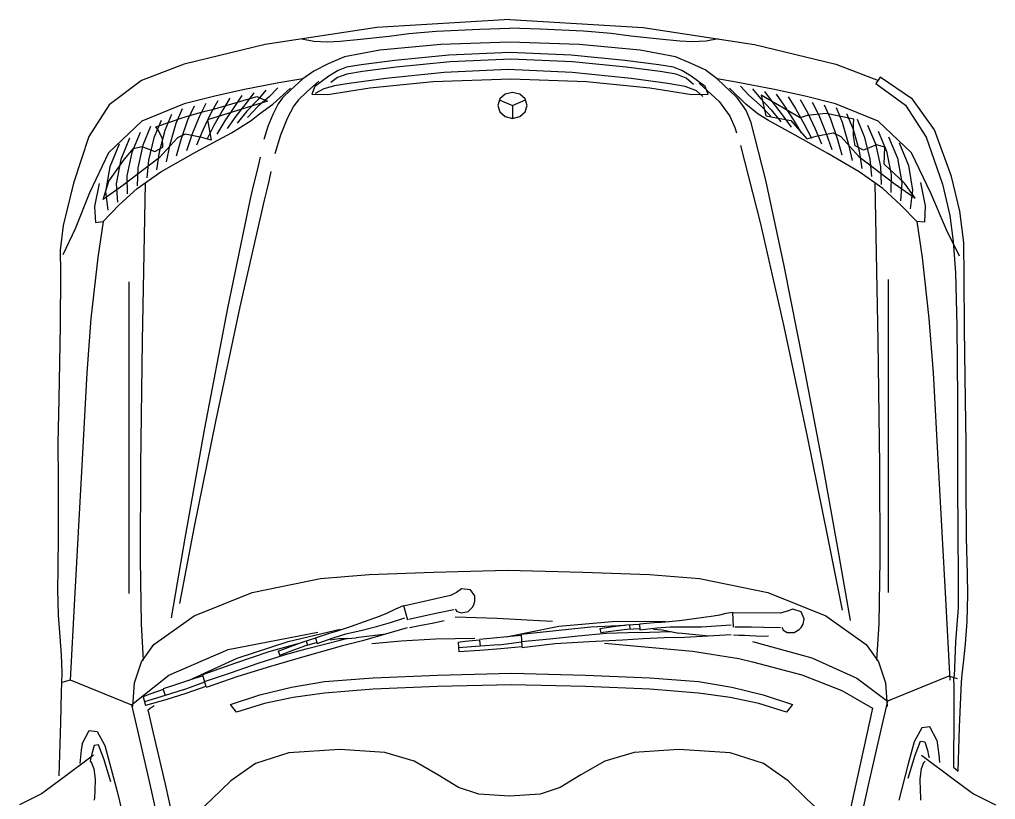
# Model space of a CAD drawing. Header units: millimetres. Extents: x 4156 to 4603, y 996 to 1078.
# Drawn here: x 4184.59 to 4186.777, y 1013.725 to 1015.474 of the extents above; entities that cross this region are included whole.
import ezdxf

# ---------------------------------------------------------------- set-up
doc = ezdxf.new("R2010")
doc.units = ezdxf.units.MM
doc.header["$LTSCALE"] = 20
doc.layers.add('-HIDRO', color=8, linetype='Continuous')

# ---------------------------------------------------------------- blocks, each defined once
blk = doc.blocks.new('Austin Mini dessus')
at = {"color": 8, "flags": 128}
for points in [[(1.0455, 3.8453), (1.0602, 3.8752)], [(1.0383, 3.8304), (1.0455, 3.8453)], [(1.0093, 3.792), (1.0326, 3.8229)], [(1.0326, 3.8229), (1.0383, 3.8304)], [(-0.2069, 3.765), (-0.1204, 3.7865)], [(-0.1204, 3.7865), (-0.0703, 3.7926)], [(-0.114, 3.7617), (-0.0609, 3.787)], [(-0.0703, 3.7926), (-0.0241, 3.7916)], [(-0.0241, 3.7916), (0.0842, 3.7922)], [(0.0842, 3.7922), (0.2332, 3.7952)], [(0.2332, 3.7952), (0.3237, 3.797)], [(0.3237, 3.797), (0.3971, 3.7966)], [(0.3971, 3.7966), (0.5088, 3.7962)], [(0.5088, 3.7962), (0.581, 3.797)], [(0.581, 3.797), (0.6212, 3.7976)], [(0.6212, 3.7976), (0.674, 3.7963)], [(0.674, 3.7963), (0.7177, 3.7934)], [(0.7177, 3.7934), (0.7547, 3.7905)], [(0.7547, 3.7905), (0.7913, 3.7892)], [(0.7913, 3.7892), (0.8117, 3.7899)], [(0.8107, 3.7898), (0.8054, 3.7722)], [(0.8117, 3.7899), (0.831, 3.7901)], [(0.831, 3.7901), (0.8924, 3.7915)], [(0.8924, 3.7915), (1.0016, 3.7949)], [(0.9589, 3.7245), (1.0093, 3.792)], [(-0.302, 3.7337), (-0.2069, 3.765)], [(-0.1874, 3.7324), (-0.114, 3.7617)], [(0.3684, 3.7483), (0.6405, 3.7634)], [(0.6405, 3.7634), (0.8064, 3.7721)], [(0.8054, 3.7722), (0.8566, 3.6469)], [(0.0688, 3.7297), (0.18, 3.7384)], [(0.18, 3.7384), (0.3684, 3.7483)], [(0.936, 3.7475), (0.9091, 3.7332)], [(0.936, 3.7475), (0.949, 3.7493)], [(0.949, 3.7493), (0.9623, 3.751)], [(0.9623, 3.751), (0.9758, 3.7525)], [(-0.3667, 3.6929), (-0.302, 3.7337)], [(-0.269, 3.694), (-0.1874, 3.7324)], [(-0.2065, 3.713), (-0.1595, 3.7223)], [(-0.1595, 3.7223), (-0.127, 3.7206)], [(-0.127, 3.7206), (-0.1288, 3.7047)], [(-0.0554, 3.7158), (0.0688, 3.7297)], [(0.9091, 3.7332), (0.9111, 3.717)], [(0.9383, 3.7145), (0.9395, 3.7228)], [(0.9395, 3.7228), (0.9564, 3.7282)], [(0.9564, 3.7282), (0.9673, 3.7309)], [(0.9673, 3.7309), (0.9712, 3.7316)], [(0.9712, 3.7316), (0.975, 3.7288)], [(0.975, 3.7288), (0.9869, 3.7238)], [(0.9869, 3.7238), (1.0083, 3.721)], [(1.0083, 3.721), (1.031, 3.7215)], [(1.031, 3.7215), (1.0455, 3.7223)], [(1.0455, 3.7223), (1.0506, 3.7228)], [(-0.24, 3.6915), (-0.1897, 3.6999)], [(-0.1734, 3.7051), (-0.2108, 3.6933)], [(-0.2018, 3.6646), (-0.1734, 3.7051)], [(-0.1897, 3.6999), (-0.152, 3.6952)], [(-0.1288, 3.7047), (-0.1629, 3.672)], [(-0.1288, 3.7047), (-0.0554, 3.7158)], [(0.9111, 3.717), (0.9395, 3.7016)], [(0.9665, 3.7034), (0.9383, 3.7145)], [(0.9395, 3.7016), (1.0331, 3.6766)], [(1.0136, 3.6893), (0.9665, 3.7034)], [(-0.4163, 3.6266), (-0.3667, 3.6929)], [(-0.3332, 3.6261), (-0.269, 3.694)], [(-0.2862, 3.6722), (-0.24, 3.6915)], [(-0.2108, 3.6933), (-0.2557, 3.6613)], [(-0.2983, 3.6509), (-0.2548, 3.669)], [(-0.2557, 3.6613), (-0.2776, 3.6432)], [(-0.2582, 3.5904), (-0.2018, 3.6646)], [(-0.2548, 3.669), (-0.2057, 3.6781)], [(-0.2057, 3.6781), (-0.1684, 3.6754)], [(-0.1629, 3.672), (-0.1958, 3.6357)], [(1.0331, 3.6766), (1.174, 3.6425)], [(-0.3103, 3.6295), (-0.2696, 3.6465)], [(-0.2776, 3.6432), (-0.2819, 3.6262)], [(-0.2696, 3.6465), (-0.2217, 3.6563)], [(-0.2217, 3.6563), (-0.1848, 3.6556)], [(0.6296, 3.652), (-0.0059, 3.652)], [(0.8118, 3.6411), (0.769, 3.6265)], [(0.8566, 3.6469), (0.7958, 3.5707)], [(0.8596, 3.6444), (0.8118, 3.6411)], [(0.8566, 3.6469), (0.909, 3.6348)], [(-0.4494, 3.54), (-0.4163, 3.6266)], [(-0.3686, 3.5396), (-0.3332, 3.6261)], [(-0.3224, 3.6082), (-0.2844, 3.624)], [(-0.2844, 3.624), (-0.2378, 3.6344)], [(-0.2819, 3.6262), (-0.2717, 3.5998)], [(-0.2378, 3.6344), (-0.2012, 3.6358)], [(-0.1958, 3.6357), (-0.2299, 3.5876)], [(-0.2069, 3.6195), (0.1144, 3.6255)], [(0.1144, 3.6255), (0.369, 3.6287)], [(0.369, 3.6287), (0.5603, 3.6292)], [(0.5603, 3.6292), (0.6914, 3.6273)], [(0.6914, 3.6273), (0.7656, 3.6231)], [(0.769, 3.6265), (0.7337, 3.6018)], [(0.835, 3.6098), (0.8402, 3.6233)], [(0.8372, 3.5784), (0.8502, 3.6203)], [(0.8402, 3.6233), (0.8582, 3.6183)], [(0.909, 3.6348), (1.0218, 3.609)], [(-0.3344, 3.5868), (-0.2992, 3.6015)], [(-0.2992, 3.6015), (-0.2538, 3.6126)], [(-0.2717, 3.5998), (-0.28, 3.5832)], [(-0.2538, 3.6126), (-0.2177, 3.6161)], [(0.7337, 3.6018), (0.675, 3.5196)], [(0.8299, 3.5961), (0.835, 3.6098)], [(0.8462, 3.577), (0.8582, 3.6183)], [(0.8604, 3.6051), (0.8577, 3.6008)], [(0.8634, 3.6093), (0.8604, 3.6051)], [(0.8666, 3.6133), (0.8634, 3.6093)], [(0.9143, 3.6021), (0.8666, 3.6133)], [(1.0183, 3.578), (0.9143, 3.6021)], [(1.0218, 3.609), (1.1282, 3.5852)], [(-0.3219, 3.5976), (-0.3417, 3.5395)], [(-0.3144, 3.5923), (-0.3219, 3.5976)], [(-0.2975, 3.5839), (-0.3144, 3.5923)], [(-0.3139, 3.579), (-0.2698, 3.5907)], [(-0.2994, 3.5535), (-0.2582, 3.5904)], [(-0.28, 3.5832), (-0.2975, 3.5839)], [(-0.2299, 3.5876), (-0.2701, 3.5169)], [(-0.2698, 3.5907), (-0.2341, 3.5963)], [(0.8151, 3.5556), (0.8242, 3.5824)], [(0.8252, 3.5824), (0.8299, 3.5961)], [(0.8252, 3.5824), (0.8372, 3.5784)], [(-0.3465, 3.5655), (-0.3139, 3.579)], [(-0.3287, 3.5566), (-0.2858, 3.5689)], [(-0.2858, 3.5689), (-0.2505, 3.5765)], [(0.517, 3.5386), (0.6793, 3.5662)], [(0.7958, 3.5707), (0.7435, 3.4498)], [(0.8257, 3.5419), (0.8372, 3.5784)], [(0.8334, 3.5361), (0.8462, 3.577)], [(1.12, 3.5551), (1.0183, 3.578)], [(-0.4897, 3.3744), (-0.4494, 3.54)], [(-0.3843, 3.4776), (-0.3686, 3.5396)], [(-0.3585, 3.5441), (-0.3287, 3.5566)], [(-0.3356, 3.5327), (-0.2955, 3.5465)], [(-0.3066, 3.538), (-0.2994, 3.5535)], [(-0.2955, 3.5465), (-0.2617, 3.5558)], [(0.4929, 3.5192), (0.6502, 3.5491)], [(0.8063, 3.5287), (0.8151, 3.5556)], [(0.8257, 3.5419), (0.8097, 3.4979)], [(-0.3639, 3.5197), (-0.3356, 3.5327)], [(-0.3417, 3.5395), (-0.3534, 3.4979)], [(-0.3424, 3.5089), (-0.3051, 3.524)], [(-0.3001, 3.5036), (-0.3066, 3.538)], [(-0.3051, 3.524), (-0.273, 3.5351)], [(0.2925, 3.4981), (0.517, 3.5386)], [(0.8067, 3.5309), (0.7615, 3.4315)], [(0.7972, 3.5019), (0.8063, 3.5287)], [(0.8192, 3.4954), (0.8334, 3.5361)], [(-0.3693, 3.4953), (-0.3424, 3.5089)], [(-0.3493, 3.4851), (-0.3148, 3.5016)], [(-0.3148, 3.5016), (-0.2843, 3.5144)], [(-0.2701, 3.5169), (-0.3098, 3.443)], [(-0.2946, 3.4845), (-0.3001, 3.5036)], [(0.2791, 3.4759), (0.4929, 3.5192)], [(0.675, 3.5196), (0.6278, 3.4015)], [(0.7718, 3.4351), (0.7952, 3.5024)], [(0.7952, 3.5024), (0.8192, 3.4954)], [(1.0484, 3.4825), (1.0731, 3.5095)], [(-0.3572, 3.4821), (-0.3836, 3.3914)], [(-0.3746, 3.4709), (-0.3493, 3.4851)], [(-0.374, 3.3698), (-0.3363, 3.4925)], [(-0.3534, 3.4979), (-0.3572, 3.4821)], [(-0.3363, 3.4925), (-0.2946, 3.4845)], [(-0.3244, 3.4792), (-0.2956, 3.4936)], [(0.0478, 3.4514), (0.2925, 3.4981)], [(0.8092, 3.4984), (0.7905, 3.4435)], [(0.7985, 3.4305), (0.8212, 3.4949)], [(1.0114, 3.445), (1.0484, 3.4825)], [(-0.3968, 3.4202), (-0.3843, 3.4776)], [(-0.38, 3.4466), (-0.3561, 3.4613)], [(-0.3561, 3.4613), (-0.3244, 3.4792)], [(-0.3341, 3.4567), (-0.3068, 3.4729)], [(0.0453, 3.4261), (0.2791, 3.4759)], [(-0.363, 3.4375), (-0.3341, 3.4567)], [(-0.3437, 3.4343), (-0.3181, 3.4522)], [(-0.3098, 3.443), (-0.3346, 3.403)], [(-0.1749, 3.4052), (0.0478, 3.4514)], [(0.7435, 3.4498), (0.7081, 3.2674)], [(0.7905, 3.4435), (0.7715, 3.3887)], [(0.8558, 3.4451), (0.8359, 3.3854)], [(0.8715, 3.4329), (0.8558, 3.4451)], [(0.9762, 3.3945), (1.0114, 3.445)], [(-0.4112, 3.3468), (-0.3968, 3.4202)], [(-0.3854, 3.4222), (-0.363, 3.4375)], [(-0.3698, 3.4136), (-0.3437, 3.4343)], [(-0.3534, 3.4119), (-0.3294, 3.4315)], [(-0.172, 3.3767), (0.0453, 3.4261)], [(0.7615, 3.4315), (0.7277, 3.3278)], [(0.7484, 3.3675), (0.7718, 3.4351)], [(0.7785, 3.3642), (0.7985, 3.4305)], [(0.8536, 3.3763), (0.8715, 3.4329)], [(-0.3908, 3.3978), (-0.3698, 3.4136)], [(-0.3767, 3.3898), (-0.3534, 3.4119)], [(-0.363, 3.3894), (-0.3407, 3.4108)], [(-0.3346, 3.403), (-0.3481, 3.3863)], [(-0.2013, 3.399), (-0.1749, 3.4052)], [(0.6278, 3.4015), (0.5988, 3.2619)], [(-0.3961, 3.3734), (-0.3767, 3.3898)], [(-0.3836, 3.3914), (-0.374, 3.3698)], [(-0.3836, 3.366), (-0.363, 3.3894)], [(-0.3481, 3.3863), (-0.3679, 3.3589)], [(-0.2599, 3.3851), (-0.2335, 3.3912)], [(-0.2335, 3.3912), (-0.2013, 3.399)], [(0.7715, 3.3887), (0.7537, 3.3335)], [(0.8359, 3.3854), (0.8202, 3.3211)], [(0.9547, 3.3266), (0.9762, 3.3945)], [(-0.5243, 3.1472), (-0.4897, 3.3744)], [(-0.4015, 3.349), (-0.3836, 3.366)], [(-0.347, 3.3593), (-0.3226, 3.369)], [(-0.3226, 3.369), (-0.2958, 3.3774)], [(-0.2307, 3.363), (-0.2112, 3.3675)], [(-0.2112, 3.3675), (-0.1915, 3.3721)], [(-0.1915, 3.3721), (-0.172, 3.3767)], [(0.7293, 3.299), (0.7484, 3.3675)], [(0.7597, 3.2985), (0.7785, 3.3642)], [(0.8415, 3.3179), (0.8536, 3.3763)], [(-0.4198, 3.2983), (-0.4112, 3.3468)], [(-0.3679, 3.3589), (-0.4003, 3.3232)], [(-0.3805, 3.3391), (-0.3683, 3.348)], [(-0.3683, 3.348), (-0.347, 3.3593)], [(-0.339, 3.3298), (-0.3048, 3.3438)], [(-0.3048, 3.3438), (-0.2667, 3.355)], [(0.7472, 3.3485), (0.7374, 3.3232)], [(0.7462, 3.3202), (0.7557, 3.3455)], [(0.7472, 3.3485), (0.7557, 3.345)], [(-0.4198, 3.2983), (-0.397, 3.3226)], [(-0.397, 3.3226), (-0.3805, 3.3391)], [(-0.3644, 3.3161), (-0.339, 3.3298)], [(0.7277, 3.3278), (0.7023, 3.2216)], [(0.7374, 3.3232), (0.728, 3.2975)], [(0.7537, 3.3335), (0.7422, 3.2911)], [(0.8202, 3.3211), (0.8092, 3.2537)], [(0.9474, 3.2223), (0.9547, 3.3266)], [(-0.3926, 3.2902), (-0.3764, 3.3069)], [(-0.3764, 3.3069), (-0.3644, 3.3161)], [(0.7371, 3.2944), (0.7462, 3.3202)], [(0.8325, 3.2537), (0.8415, 3.3179)], [(-0.5014, 3.3001), (-0.4965, 3.2759)], [(-0.435, 3.2757), (-0.4198, 3.2983)], [(-0.415, 3.2655), (-0.3926, 3.2902)], [(0.728, 3.2975), (0.7203, 3.2716)], [(0.7263, 3.2915), (0.7353, 3.2885)], [(0.7293, 3.2686), (0.7371, 3.2944)], [(0.7422, 3.2911), (0.7318, 3.2485)], [(0.7478, 3.258), (0.7597, 3.2985)], [(-0.4965, 3.2759), (-0.4951, 3.2474)], [(-0.4498, 3.2462), (-0.435, 3.2757)], [(-0.4251, 3.2451), (-0.4036, 3.2735)], [(-0.4036, 3.2735), (-0.3881, 3.2799)], [(-0.3992, 3.255), (-0.3897, 3.273)], [(-0.3881, 3.2799), (-0.3879, 3.2469)], [(0.5988, 3.2619), (0.5909, 3.1628)], [(0.7198, 3.2721), (0.7153, 3.258)], [(0.7313, 3.2686), (0.72, 3.2361)], [(0.7208, 3.2721), (0.7313, 3.2686)], [(-0.4951, 3.2474), (-0.4961, 3.222)], [(-0.4642, 3.2131), (-0.4498, 3.2462)], [(-0.4368, 3.2263), (-0.4251, 3.2451)], [(-0.4054, 3.2337), (-0.3992, 3.255)], [(-0.3879, 3.2469), (-0.4009, 3.1615)], [(0.7105, 3.2437), (0.7063, 3.2296)], [(0.7153, 3.258), (0.7105, 3.2437)], [(0.7318, 3.2485), (0.7208, 3.2061)], [(0.7243, 3.2421), (0.7215, 3.2248)], [(0.7361, 3.2172), (0.7478, 3.258)], [(0.8092, 3.2537), (0.8014, 3.1546)], [(0.8246, 3.1546), (0.8325, 3.2537)], [(-0.4961, 3.222), (-0.5002, 3.1805)], [(-0.4433, 3.2092), (-0.4368, 3.2263)], [(-0.4292, 3.2081), (-0.4223, 3.2271)], [(-0.4223, 3.2271), (-0.4123, 3.2411)], [(-0.4102, 3.2033), (-0.4054, 3.2337)], [(0.7063, 3.2296), (0.6964, 3.1985)], [(0.72, 3.2361), (0.7116, 3.2101)], [(0.7215, 3.2248), (0.721, 3.2072)], [(0.9535, 3.1308), (0.9474, 3.2223)], [(-0.4783, 3.1411), (-0.4642, 3.2131)], [(-0.4482, 3.1794), (-0.4433, 3.2092)], [(-0.4345, 3.1767), (-0.4292, 3.2081)], [(-0.42, 3.129), (-0.4102, 3.2033)], [(0.7116, 3.2101), (0.7041, 3.1774)], [(0.721, 3.2072), (0.7203, 3.1896)], [(0.7263, 3.1761), (0.7361, 3.2172)], [(0.6964, 3.1985), (0.6864, 3.1723)], [(0.7123, 3.1286), (0.7203, 3.1896)], [(-0.5002, 3.1805), (-0.5068, 3.1221)], [(-0.457, 3.1102), (-0.4482, 3.1794)], [(-0.4433, 3.1075), (-0.4345, 3.1767)], [(0.5909, 3.1628), (0.5858, 3.0317)], [(0.6864, 3.1723), (0.6761, 3.1418)], [(0.7041, 3.1774), (0.6969, 3.1476)], [(0.6998, 3.0852), (0.7263, 3.1761)], [(-0.5405, 2.876), (-0.5243, 3.1472)], [(-0.4009, 3.1615), (-0.4139, 3.0323)], [(0.6761, 3.1418), (0.6698, 3.1266)], [(0.6969, 3.1476), (0.6884, 3.1193)], [(0.7318, 3.1572), (0.726, 3.0977)], [(0.8014, 3.1546), (0.7962, 3.0235)], [(0.8194, 3.0235), (0.8246, 3.1546)], [(-0.5068, 3.1221), (-0.5121, 3.0818)], [(-0.4897, 3.0166), (-0.4783, 3.1411)], [(-0.4326, 3.01), (-0.42, 3.129)], [(0.6698, 3.1266), (0.6607, 3.1082)], [(0.9712, 3.0712), (0.9535, 3.1308)], [(-0.4678, 3.0008), (-0.457, 3.1102)], [(-0.4541, 2.9981), (-0.4433, 3.1075)], [(0.6607, 3.1082), (0.6538, 3.0932)], [(0.6884, 3.1193), (0.6795, 3.0899)], [(0.6338, 2.997), (0.6553, 3.0927)], [(0.6538, 3.0932), (0.6836, 3.0845)], [(0.726, 3.0977), (0.7219, 3.0275)], [(-0.5121, 3.0818), (-0.5164, 3.0261)], [(0.6818, 3.0817), (0.6747, 3.0485)], [(0.6957, 3.0601), (0.6993, 3.0807)], [(0.9991, 3.0226), (0.9712, 3.0712)], [(0.6747, 3.0485), (0.6693, 3.0237)], [(0.6902, 3.0313), (0.6957, 3.0601)], [(-0.5164, 3.0261), (-0.5207, 2.9376)], [(-0.4139, 3.0323), (-0.4198, 2.8742)], [(0.5858, 3.0317), (0.5818, 2.8809)], [(0.6693, 3.0237), (0.6625, 2.9905)], [(0.6853, 3.0102), (0.6902, 3.0313)], [(0.7219, 3.0275), (0.7205, 2.9476)], [(0.7962, 3.0235), (0.7923, 2.8727)], [(0.8155, 2.8727), (0.8194, 3.0235)], [(1.0249, 2.9807), (0.9991, 3.0226)], [(-0.4943, 2.876), (-0.4897, 3.0166)], [(-0.4389, 2.8801), (-0.4326, 3.01)], [(-0.473, 2.876), (-0.4678, 3.0008)], [(-0.4594, 2.8733), (-0.4541, 2.9981)], [(0.6202, 2.9747), (0.6273, 2.9847)], [(0.6273, 2.9847), (0.6338, 2.997)], [(0.6618, 2.9878), (0.6631, 2.986)], [(0.6631, 2.986), (0.6661, 2.9845)], [(0.6661, 2.9845), (0.6693, 2.9748)], [(0.677, 2.9877), (0.6796, 2.9022)], [(0.6221, 2.9567), (0.6202, 2.9747)], [(0.6693, 2.9748), (0.6662, 2.9608)], [(0.7259, 2.9524), (0.7277, 2.9669)], [(0.7277, 2.9669), (0.7297, 2.9812)], [(0.7297, 2.9812), (0.7484, 2.9804)], [(0.7369, 2.9367), (0.7402, 2.9806)], [(0.7461, 2.9374), (0.7484, 2.9804)], [(1.0386, 2.9396), (1.0249, 2.9807)], [(0.6341, 2.9475), (0.6221, 2.9567)], [(0.6455, 2.9473), (0.6341, 2.9475)], [(0.6529, 2.9495), (0.6455, 2.9473)], [(0.6577, 2.9524), (0.6529, 2.9495)], [(0.6662, 2.9608), (0.6577, 2.9524)], [(0.7244, 2.9379), (0.7259, 2.9524)], [(-0.5207, 2.9376), (-0.5227, 2.876)], [(0.7205, 2.9096), (0.7234, 2.9377)], [(0.7244, 2.9379), (0.7369, 2.9367)], [(0.7339, 2.8986), (0.7369, 2.9367)], [(0.7427, 2.8947), (0.7461, 2.9374)], [(1.0427, 2.877), (1.0386, 2.9396)], [(0.718, 2.8814), (0.7205, 2.9096)], [(-0.3917, 2.8708), (-0.3881, 2.8859)], [(-0.3881, 2.8859), (-0.3786, 2.8967)], [(-0.3786, 2.8967), (-0.3653, 2.9008)], [(-0.3767, 2.8977), (-0.3653, 2.8708)], [(-0.3653, 2.9008), (-0.352, 2.8967)], [(-0.352, 2.8967), (-0.3425, 2.8859)], [(-0.3425, 2.8859), (-0.3389, 2.8708)], [(0.6796, 2.9022), (0.6837, 2.8284)], [(0.7179, 2.8836), (0.6962, 2.7767)], [(0.7339, 2.8986), (0.7283, 2.8522)], [(0.7381, 2.8519), (0.7427, 2.8947)], [(-0.5405, 2.876), (-0.5243, 2.6047)], [(-0.5207, 2.8143), (-0.5227, 2.876)], [(-0.4897, 2.7353), (-0.4943, 2.876)], [(-0.4678, 2.7512), (-0.473, 2.876)], [(-0.4541, 2.7484), (-0.4594, 2.8733)], [(-0.4326, 2.7495), (-0.4389, 2.8801)], [(-0.4198, 2.8742), (-0.4139, 2.72)], [(-0.3881, 2.8557), (-0.3917, 2.8708)], [(-0.3653, 2.8708), (-0.3767, 2.844)], [(-0.3653, 2.8708), (-0.3389, 2.8708)], [(-0.3389, 2.8708), (-0.3425, 2.8557)], [(0.5818, 2.8809), (0.5858, 2.7275)], [(0.7152, 2.8533), (0.718, 2.8814)], [(0.7923, 2.8727), (0.7962, 2.7218)], [(0.8194, 2.7218), (0.8155, 2.8727)], [(1.0386, 2.8145), (1.0427, 2.877)], [(-0.3786, 2.845), (-0.3881, 2.8557)], [(-0.3653, 2.8409), (-0.3786, 2.845)], [(-0.352, 2.845), (-0.3653, 2.8409)], [(-0.3425, 2.8557), (-0.352, 2.845)], [(0.7054, 2.7825), (0.7131, 2.8533)], [(0.7131, 2.8533), (0.7381, 2.8519)], [(0.7277, 2.8526), (0.7218, 2.7949)], [(0.7325, 2.784), (0.7401, 2.8518)], [(0.6837, 2.8284), (0.6857, 2.7893)], [(-0.5164, 2.7259), (-0.5207, 2.8143)], [(1.0249, 2.7734), (1.0386, 2.8145)], [(0.7218, 2.7949), (0.7156, 2.7372)], [(0.7279, 2.7148), (0.7325, 2.784)], [(0.6962, 2.7767), (0.6866, 2.668)], [(0.6979, 2.7113), (0.7054, 2.7825)], [(0.9991, 2.7314), (1.0249, 2.7734)], [(-0.457, 2.6417), (-0.4678, 2.7512)], [(-0.4433, 2.639), (-0.4541, 2.7484)], [(-0.42, 2.6293), (-0.4326, 2.7495)], [(-0.5121, 2.6701), (-0.5164, 2.7259)], [(-0.4783, 2.6109), (-0.4897, 2.7353)], [(0.5858, 2.7275), (0.5909, 2.5917)], [(0.7156, 2.7372), (0.7107, 2.6794)], [(0.9712, 2.6829), (0.9991, 2.7314)], [(-0.4139, 2.72), (-0.4009, 2.5911)], [(0.6946, 2.6403), (0.6979, 2.7113)], [(0.7244, 2.6467), (0.7279, 2.7148)], [(0.7962, 2.7218), (0.8014, 2.5907)], [(0.8246, 2.5907), (0.8194, 2.7218)], [(0.701, 2.6926), (0.6971, 2.6657)], [(0.701, 2.6926), (0.7101, 2.6911)], [(0.7063, 2.6647), (0.71, 2.6915)], [(-0.5068, 2.6299), (-0.5121, 2.6701)], [(0.6866, 2.668), (0.6857, 2.5588)], [(0.6971, 2.6657), (0.6937, 2.6386)], [(0.7033, 2.6376), (0.7063, 2.6647)], [(0.7107, 2.6794), (0.709, 2.6356)], [(0.731, 2.6835), (0.7474, 2.5042)], [(0.9535, 2.6232), (0.9712, 2.6829)], [(0.7219, 2.6045), (0.7244, 2.6467)], [(-0.5002, 2.5714), (-0.5068, 2.6299)], [(-0.4482, 2.5725), (-0.457, 2.6417)], [(-0.4345, 2.5698), (-0.4433, 2.639)], [(-0.4102, 2.5543), (-0.42, 2.6293)], [(0.6937, 2.6386), (0.692, 2.6115)], [(0.6934, 2.6323), (0.7028, 2.6314)], [(0.7015, 2.6106), (0.7033, 2.6376)], [(0.709, 2.6356), (0.7085, 2.5917)], [(-0.4642, 2.5388), (-0.4783, 2.6109)], [(0.6914, 2.6119), (0.6903, 2.5972)], [(0.6924, 2.6121), (0.7034, 2.6111)], [(0.7034, 2.6111), (0.6997, 2.5769)], [(0.9474, 2.5318), (0.9535, 2.6232)], [(-0.5243, 2.6047), (-0.4897, 2.3776)], [(-0.4009, 2.5911), (-0.3879, 2.5051)], [(0.5909, 2.5917), (0.5988, 2.49)], [(0.6903, 2.5972), (0.689, 2.5822)], [(0.7085, 2.5917), (0.7072, 2.5478)], [(0.7197, 2.5621), (0.7219, 2.6045)], [(0.8014, 2.5907), (0.8092, 2.4916)], [(0.8325, 2.4916), (0.8246, 2.5907)], [(-0.4961, 2.5299), (-0.5002, 2.5714)], [(-0.4433, 2.5428), (-0.4482, 2.5725)], [(-0.429, 2.5374), (-0.4345, 2.5698)], [(0.6878, 2.5675), (0.6847, 2.5306)], [(0.689, 2.5822), (0.6878, 2.5675)], [(0.6997, 2.5769), (0.6975, 2.5497)], [(0.7026, 2.5837), (0.7038, 2.5662)], [(0.7038, 2.5662), (0.7072, 2.5489)], [(-0.4038, 2.5192), (-0.4102, 2.5543)], [(0.6975, 2.5497), (0.6975, 2.5161)], [(0.7072, 2.5489), (0.7105, 2.5317)], [(0.7193, 2.5199), (0.7197, 2.5621)], [(-0.4951, 2.5046), (-0.4961, 2.5299)], [(-0.4511, 2.5067), (-0.4642, 2.5388)], [(-0.4368, 2.5257), (-0.4433, 2.5428)], [(-0.4251, 2.5069), (-0.4368, 2.5257)], [(-0.4211, 2.5171), (-0.429, 2.5374)], [(0.6847, 2.5306), (0.6807, 2.5008)], [(0.7164, 2.4705), (0.7105, 2.5317)], [(0.9547, 2.4275), (0.9474, 2.5318)], [(-0.4377, 2.4782), (-0.4511, 2.5067)], [(-0.4036, 2.4784), (-0.4251, 2.5069)], [(-0.4082, 2.5023), (-0.4211, 2.5171)], [(-0.3951, 2.4956), (-0.4038, 2.5192)], [(0.6975, 2.5161), (0.6972, 2.4854)], [(0.714, 2.4253), (0.7193, 2.5199)], [(-0.4965, 2.4761), (-0.4951, 2.5046)], [(-0.4106, 2.4907), (-0.373, 2.4496)], [(-0.3837, 2.4832), (-0.3951, 2.4956)], [(-0.3879, 2.5051), (-0.3881, 2.472)], [(0.5988, 2.49), (0.6278, 2.3505)], [(0.6807, 2.5008), (0.6754, 2.4613)], [(0.7474, 2.5042), (0.7622, 2.4097)], [(0.8092, 2.4916), (0.8202, 2.4242)], [(0.8415, 2.4274), (0.8325, 2.4916)], [(-0.5014, 2.4519), (-0.4965, 2.4761)], [(-0.4198, 2.4536), (-0.4377, 2.4782)], [(-0.3881, 2.472), (-0.4036, 2.4784)], [(0.6972, 2.4854), (0.6952, 2.456)], [(-0.4198, 2.4536), (-0.3822, 2.4143)], [(-0.4126, 2.4151), (-0.4198, 2.4536)], [(-0.373, 2.4496), (-0.3435, 2.4277)], [(0.673, 2.4486), (0.6699, 2.4354)], [(0.6754, 2.4613), (0.673, 2.4486)], [(0.6952, 2.456), (0.6932, 2.4254)], [(-0.3677, 2.3955), (-0.4003, 2.4288)], [(-0.3435, 2.4277), (-0.32, 2.4176)], [(0.6699, 2.4354), (0.6674, 2.4227)], [(0.8536, 2.369), (0.8415, 2.4274)], [(0.9762, 2.3595), (0.9547, 2.4275)], [(-0.3975, 2.3367), (-0.4126, 2.4151)], [(-0.4043, 2.4065), (-0.3863, 2.3895)], [(-0.3822, 2.4143), (-0.3546, 2.3944)], [(-0.32, 2.4176), (-0.3092, 2.4141)], [(-0.2838, 2.4064), (-0.1243, 2.3655)], [(0.6674, 2.4227), (0.6984, 2.421)], [(0.6695, 2.3245), (0.669, 2.4226)], [(0.6972, 2.4178), (0.6978, 2.3839)], [(0.715, 2.4096), (0.7145, 2.4208)], [(0.7153, 2.3984), (0.715, 2.4096)], [(0.7622, 2.4097), (0.7686, 2.3821)], [(0.8202, 2.4242), (0.8359, 2.3599)], [(-0.3863, 2.3895), (-0.3657, 2.3661)], [(-0.3478, 2.3704), (-0.3677, 2.3955)], [(-0.3546, 2.3944), (-0.3323, 2.3856)], [(0.7156, 2.3872), (0.7153, 2.3984)], [(0.7163, 2.3745), (0.7156, 2.3872)], [(-0.4897, 2.3776), (-0.4494, 2.2119)], [(-0.3989, 2.3821), (-0.3794, 2.3657)], [(-0.3346, 2.3489), (-0.3478, 2.3704)], [(-0.3323, 2.3856), (-0.2128, 2.3556)], [(0.6978, 2.3839), (0.6981, 2.3586)], [(0.717, 2.3616), (0.7163, 2.3745)], [(0.7276, 2.3821), (0.761, 2.261)], [(0.7686, 2.3821), (0.7952, 2.2812)], [(0.8715, 2.3124), (0.8536, 2.369)], [(-0.3935, 2.3577), (-0.3726, 2.3419)], [(-0.3864, 2.3641), (-0.3443, 2.3544)], [(-0.3402, 2.2847), (-0.3864, 2.3641)], [(-0.3794, 2.3657), (-0.3561, 2.3436)], [(-0.3657, 2.3661), (-0.3434, 2.3447)], [(-0.3443, 2.3544), (-0.3348, 2.3038)], [(-0.3048, 2.2947), (-0.3346, 2.3489)], [(-0.2128, 2.3556), (-0.0386, 2.3181)], [(-0.1243, 2.3655), (0.085, 2.3182)], [(0.6278, 2.3505), (0.675, 2.2324)], [(0.6981, 2.3586), (0.6989, 2.3247)], [(0.7167, 2.349), (0.717, 2.3616)], [(0.8359, 2.3599), (0.8558, 2.3002)], [(1.0114, 2.309), (0.9762, 2.3595)], [(-0.3843, 2.2744), (-0.3975, 2.3367)], [(-0.3881, 2.3334), (-0.3657, 2.3181)], [(-0.3726, 2.3419), (-0.3464, 2.3212)], [(-0.3561, 2.3436), (-0.3321, 2.324)], [(-0.3827, 2.309), (-0.3589, 2.2942)], [(-0.3657, 2.3181), (-0.3368, 2.2988)], [(-0.3464, 2.3212), (-0.3209, 2.3033)], [(-0.0386, 2.3181), (0.1643, 2.2777)], [(0.085, 2.3182), (0.3093, 2.2706)], [(0.6613, 2.2997), (0.6659, 2.3111)], [(0.6659, 2.3111), (0.6695, 2.3245)], [(0.6989, 2.3218), (0.7006, 2.3204)], [(0.7006, 2.3204), (0.7038, 2.3197)], [(0.7038, 2.3197), (0.7091, 2.3109)], [(0.7091, 2.3109), (0.7093, 2.2966)], [(0.8558, 2.3002), (0.8715, 2.3124)], [(1.0484, 2.2716), (1.0114, 2.309)], [(-0.3589, 2.2942), (-0.3272, 2.2763)], [(-0.3368, 2.2988), (-0.3096, 2.2826)], [(-0.3348, 2.3038), (-0.2973, 2.271)], [(-0.2675, 2.228), (-0.3048, 2.2947)], [(0.6672, 2.2826), (0.6613, 2.2997)], [(0.7093, 2.2966), (0.7029, 2.2864)], [(-0.3686, 2.2124), (-0.3843, 2.2744)], [(-0.3774, 2.2846), (-0.352, 2.2704)], [(-0.352, 2.2704), (-0.3175, 2.2539)], [(-0.3489, 2.2319), (-0.3449, 2.2704)], [(-0.3449, 2.2704), (-0.3402, 2.2847)], [(-0.3272, 2.2763), (-0.2983, 2.2619)], [(-0.2973, 2.271), (-0.3028, 2.2519)], [(0.1643, 2.2777), (0.3699, 2.2387)], [(0.3093, 2.2706), (0.5139, 2.2288)], [(0.6809, 2.2764), (0.6672, 2.2826)], [(0.6921, 2.2787), (0.6809, 2.2764)], [(0.6988, 2.2826), (0.6921, 2.2787)], [(0.7029, 2.2864), (0.6988, 2.2826)], [(0.7952, 2.2812), (0.8271, 2.1996)], [(1.0731, 2.2446), (1.0484, 2.2716)], [(-0.372, 2.2602), (-0.3452, 2.2466)], [(-0.3175, 2.2539), (-0.287, 2.2412)], [(-0.3028, 2.2519), (-0.3094, 2.2175)], [(0.761, 2.261), (0.8021, 2.1691)], [(0.8634, 2.1376), (1.3706, 2.2486)], [(-0.3666, 2.2358), (-0.3383, 2.2228)], [(-0.3375, 2.1754), (-0.3489, 2.2319)], [(-0.3452, 2.2466), (-0.3079, 2.2315)], [(-0.3079, 2.2315), (-0.2757, 2.2204)], [(-0.2299, 2.1644), (-0.2675, 2.228)], [(0.3699, 2.2387), (0.552, 2.2057)], [(0.5139, 2.2288), (0.6638, 2.199)], [(0.675, 2.2324), (0.7337, 2.1502)], [(-0.4494, 2.2119), (-0.4163, 2.1254)], [(-0.3332, 2.1259), (-0.3686, 2.2124)], [(-0.3612, 2.2114), (-0.3315, 2.199)], [(-0.3383, 2.2228), (-0.2982, 2.209)], [(-0.3094, 2.2175), (-0.3021, 2.202)], [(-0.2982, 2.209), (-0.2645, 2.1997)], [(-0.3492, 2.1901), (-0.3167, 2.1765)], [(-0.3315, 2.199), (-0.2886, 2.1866)], [(-0.3021, 2.202), (-0.261, 2.1651)], [(0.552, 2.2057), (0.6848, 2.1831)], [(0.8271, 2.1996), (0.8634, 2.1376)], [(-0.3267, 2.1761), (-0.3375, 2.1754)], [(-0.3372, 2.1687), (-0.3019, 2.154)], [(-0.3036, 2.1762), (-0.3267, 2.1761)], [(-0.3167, 2.1765), (-0.2725, 2.1648)], [(-0.2827, 2.1724), (-0.3036, 2.1762)], [(-0.2886, 2.1866), (-0.2532, 2.179)], [(-0.2744, 2.1557), (-0.2827, 2.1724)], [(0.8021, 2.1691), (0.849, 2.1068)], [(1.0142, 2.1447), (1.1207, 2.1686)], [(-0.3019, 2.154), (-0.2565, 2.1429)], [(-0.2847, 2.1294), (-0.2744, 2.1557)], [(-0.2725, 2.1648), (-0.2368, 2.1592)], [(-0.261, 2.1651), (-0.2046, 2.0909)], [(-0.1958, 2.1163), (-0.2299, 2.1644)], [(0.7337, 2.1502), (0.769, 2.1254)], [(-0.4226, 2.1216), (-0.4101, 2.1302)], [(-0.4101, 2.1302), (-0.3656, 2.0699)], [(-0.3251, 2.1474), (-0.2871, 2.1315)], [(-0.2871, 2.1315), (-0.2405, 2.1211)], [(-0.2803, 2.1124), (-0.2847, 2.1294)], [(-0.2565, 2.1429), (-0.2204, 2.1395)], [(-0.2069, 2.1325), (0.1144, 2.1265)], [(0.6914, 2.1247), (0.7656, 2.1289)], [(0.9014, 2.1189), (1.0142, 2.1447)], [(-0.3778, 2.0561), (-0.4226, 2.1216)], [(-0.269, 2.0579), (-0.3332, 2.1259)], [(-0.3131, 2.126), (-0.2723, 2.109)], [(-0.2456, 2.1137), (-0.2803, 2.1124)], [(-0.2723, 2.109), (-0.2245, 2.0993)], [(-0.2071, 2.072), (-0.2456, 2.1137)], [(-0.2405, 2.1211), (-0.204, 2.1197)], [(-0.1629, 2.08), (-0.1958, 2.1163)], [(0.1144, 2.1265), (0.369, 2.1233)], [(0.369, 2.1233), (0.5603, 2.1227)], [(0.5603, 2.1227), (0.6914, 2.1247)], [(0.769, 2.1254), (0.8118, 2.1109)], [(0.8118, 2.1109), (0.8596, 2.1076)], [(0.849, 2.1068), (0.9014, 2.1189)], [(-0.301, 2.1047), (-0.2575, 2.0865)], [(-0.2245, 2.0993), (-0.1876, 2.0999)], [(-0.2046, 2.0909), (-0.1762, 2.0504)], [(0.6276, 2.1045), (-0.0104, 2.1045)], [(0.7979, 1.9816), (0.849, 2.1068)], [(-0.3656, 2.0699), (-0.3005, 2.0279)], [(-0.289, 2.0833), (-0.2428, 2.064)], [(-0.2575, 2.0865), (-0.2084, 2.0774)], [(-0.2084, 2.0774), (-0.1711, 2.0801)], [(-0.1762, 2.0504), (-0.2071, 2.072)], [(-0.1288, 2.0473), (-0.1629, 2.08)], [(0.9769, 2.0648), (1.0511, 2.0835)], [(-0.3153, 2.0107), (-0.3778, 2.0561)], [(-0.1866, 2.0184), (-0.269, 2.0579)], [(-0.2428, 2.064), (-0.1924, 2.0556)], [(-0.1924, 2.0556), (-0.1547, 2.0604)], [(0.9036, 2.0367), (0.932, 2.0521)], [(0.959, 2.0503), (0.9308, 2.0393)], [(0.932, 2.0521), (0.9769, 2.0648)], [(1.006, 2.0645), (0.959, 2.0503)], [(-0.2082, 2.0394), (-0.1605, 2.0298)], [(-0.1605, 2.0298), (-0.1273, 2.0313)], [(-0.1288, 2.0473), (-0.0554, 2.0362)], [(-0.1273, 2.0313), (-0.1288, 2.0473)], [(-0.0554, 2.0362), (0.0688, 2.0223)], [(0.9015, 2.0205), (0.9036, 2.0367)], [(0.9308, 2.0393), (0.932, 2.031)], [(0.932, 2.031), (0.9488, 2.0255)], [(0.9589, 2.0374), (1.0093, 1.97)], [(0.9712, 2.0303), (0.975, 2.0331)], [(0.975, 2.0331), (0.9869, 2.0382)], [(0.9869, 2.0382), (1.0083, 2.0409)], [(1.0083, 2.0409), (1.031, 2.0405)], [(1.031, 2.0405), (1.0455, 2.0396)], [(1.0455, 2.0396), (1.0506, 2.0392)], [(-0.2203, 1.9763), (-0.3153, 2.0107)], [(-0.3005, 2.0279), (-0.2047, 1.9948)], [(-0.1118, 1.9868), (-0.1866, 2.0184)], [(0.0688, 2.0223), (0.18, 2.0136)], [(0.18, 2.0136), (0.3684, 2.0036)], [(0.9284, 2.0063), (0.9015, 2.0205)], [(0.9488, 2.0255), (0.9598, 2.0229)], [(0.9598, 2.0229), (0.9637, 2.0221)], [(-0.2047, 1.9948), (-0.141, 1.9797)], [(0.3684, 2.0036), (0.6405, 1.9886)], [(0.6405, 1.9886), (0.8064, 1.9798)], [(0.9284, 2.0063), (0.9435, 2.0041)], [(0.9435, 2.0041), (0.9588, 2.0023)], [(0.9588, 2.0023), (0.9744, 2.0007)], [(-0.1499, 1.9594), (-0.2203, 1.9763)], [(-0.141, 1.9797), (-0.088, 1.9728)], [(-0.0578, 1.9603), (-0.1118, 1.9868)], [(-0.088, 1.9728), (-0.0243, 1.9685)], [(0.7278, 1.9679), (0.7981, 1.971)], [(0.8032, 1.9639), (0.7979, 1.9816)], [(0.7981, 1.971), (0.7996, 1.9716)], [(0.7996, 1.9716), (0.8012, 1.972)], [(0.8012, 1.972), (0.803, 1.9721)], [(0.803, 1.9721), (0.8187, 1.9717)], [(0.8187, 1.9717), (0.8745, 1.9713)], [(0.8745, 1.9713), (0.9836, 1.9722)], [(0.9836, 1.9722), (0.9918, 1.9626)], [(1.0093, 1.97), (1.0326, 1.939)], [(-0.0857, 1.9511), (-0.1499, 1.9594)], [(-0.0153, 1.9503), (-0.0857, 1.9511)], [(-0.0243, 1.9685), (0.084, 1.9658)], [(0.0907, 1.9502), (-0.0153, 1.9503)], [(0.084, 1.9658), (0.2331, 1.9643)], [(0.2354, 1.9481), (0.0907, 1.9502)], [(0.2331, 1.9643), (0.3237, 1.9638)], [(0.3237, 1.9638), (0.3991, 1.9639)], [(0.3991, 1.9639), (0.5144, 1.9637)], [(0.5144, 1.9637), (0.5887, 1.9626)], [(0.5887, 1.9626), (0.6591, 1.9627)], [(0.6591, 1.9627), (0.7278, 1.9679)], [(0.7655, 1.9512), (0.7321, 1.9476)], [(0.7946, 1.9543), (0.7655, 1.9512)], [(0.8101, 1.9559), (0.7946, 1.9543)], [(0.8406, 1.9574), (0.8101, 1.9559)], [(0.902, 1.9603), (0.8406, 1.9574)], [(0.9918, 1.9626), (0.902, 1.9603)], [(0.3237, 1.9468), (0.2354, 1.9481)], [(0.3994, 1.9465), (0.3237, 1.9468)], [(0.5154, 1.9455), (0.3994, 1.9465)], [(0.5899, 1.9439), (0.5154, 1.9455)], [(0.6316, 1.9433), (0.5899, 1.9439)], [(0.6869, 1.9446), (0.6316, 1.9433)], [(0.7321, 1.9476), (0.6869, 1.9446)], [(1.0326, 1.939), (1.0383, 1.9315)], [(1.0383, 1.9315), (1.0455, 1.9166)], [(1.0455, 1.9166), (1.0602, 1.8867)]]:
    blk.add_lwpolyline(points, dxfattribs=at)

msp = doc.modelspace()

# ---------------------------------------------------------------- block references
at = {"layer": '-HIDRO', "xscale": -1.1, "yscale": 1.1, "zscale": 1.1, "rotation": 90}
msp.add_blockref('Austin Mini dessus', (4188.8527, 1014.879, 2.8888), dxfattribs=at)

doc.saveas('drawing.dxf')
